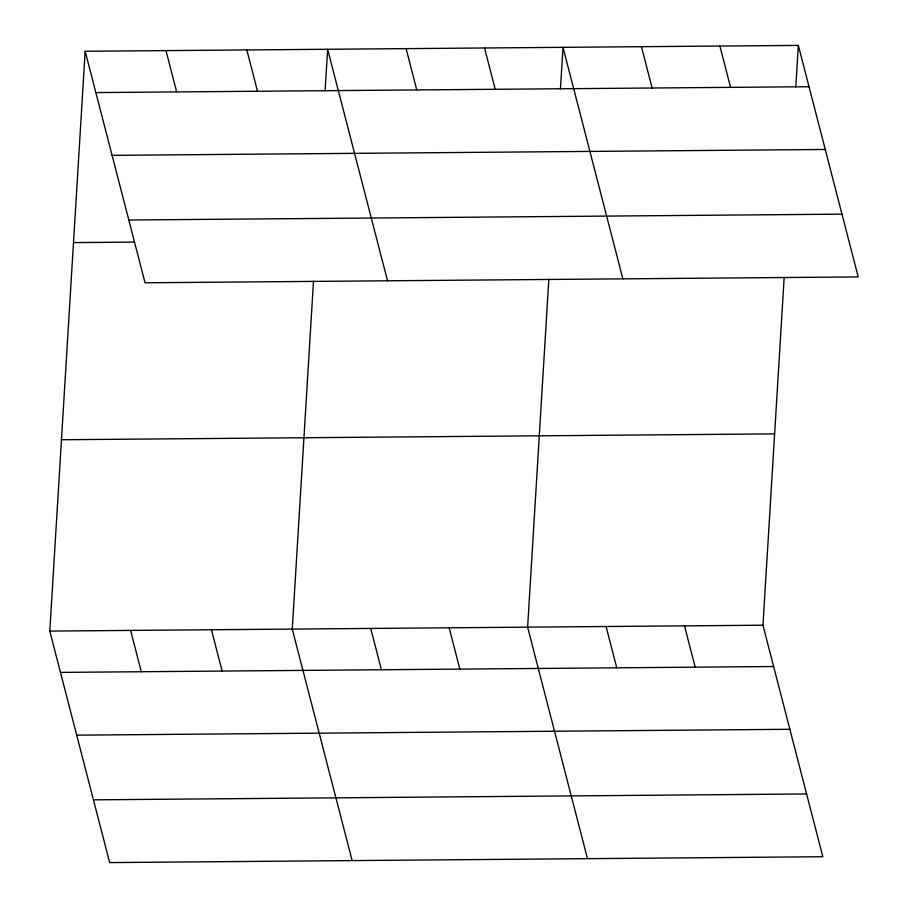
<?xml version="1.0" encoding="UTF-8"?>
<svg xmlns="http://www.w3.org/2000/svg" width="908" height="908" viewBox="0 0 908 908"><rect width="100%" height="100%" fill="white"/><g stroke="black" fill="none" stroke-linecap="round" stroke-linejoin="round"><path stroke-width="1.36" d="M784.183 277.281L762.958 625.215L822.83 856.732L109.664 862.6L49.792 631.083L85.17 51.268L798.336 45.4L858.208 276.917L145.042 282.785L85.17 51.268M313.498 281.151L292.262 629.085L352.145 860.602M325.109 90.868L327.64 49.27L387.523 280.788M548.841 279.221L527.616 627.156L587.487 858.673M560.452 88.927L562.994 47.341L622.865 278.858M795.794 86.998L798.336 45.4M95.851 92.582L809.017 86.714M112.081 155.347L825.259 149.48M128.811 220.02L841.977 214.152M73.491 242.606L134.463 242.107M61.46 439.744L774.638 433.876M49.792 631.083L762.958 625.215M60.473 672.397L773.639 666.529M76.703 735.162L789.881 729.294M93.433 799.835L806.599 793.967M719.885 46.047L730.577 87.361M641.434 46.694L652.126 88.008M684.507 625.862L695.199 667.176M484.543 47.976L495.223 89.302M606.067 626.509L616.748 667.823M406.092 48.623L416.772 89.949M449.165 627.791L459.845 669.117M246.817 49.94L257.509 91.254M370.714 628.438L381.405 669.764M165.994 50.598L176.674 91.912M211.439 629.755L222.131 671.069M130.616 630.413L141.296 671.738"/></g></svg>
